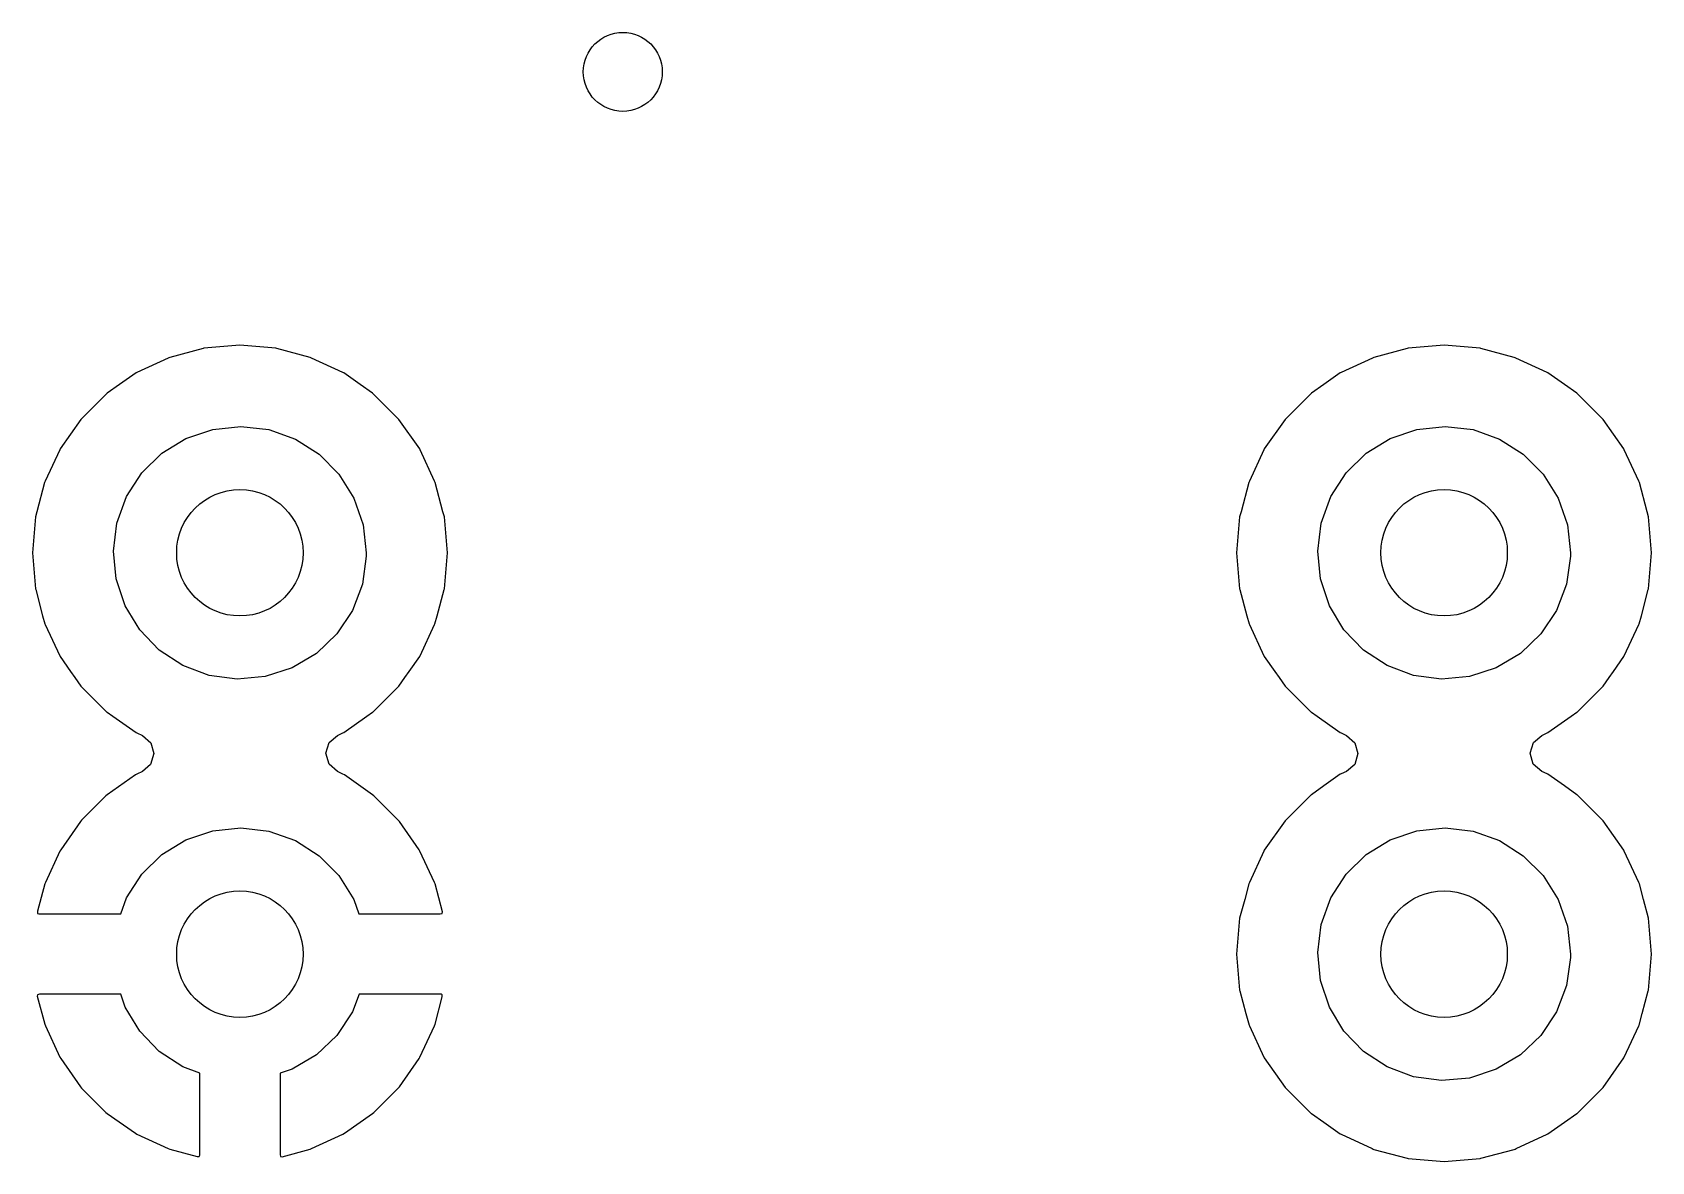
# Model space of a CAD drawing. Extents: x 41 to 172, y -238 to -26.
# Drawn here: x 107.39 to 117.64, y -138.98 to -131.83 of the extents above; entities that cross this region are included whole.
import ezdxf

# ---------------------------------------------------------------- set-up
doc = ezdxf.new("R2010")
doc.units = 0
doc.layers.add('BLACK', color=7, linetype='CONTINUOUS')

msp = doc.modelspace()

# ---------------------------------------------------------------- linework, layer by layer
at = {"layer": 'BLACK', "linetype": 'CONTINUOUS'}
for p, q in [((108.702, -133.81), (108.474, -133.829)), ((108.93, -133.829), (108.702, -133.81)), ((116.322, -133.81), (116.094, -133.829)), ((116.55, -133.829), (116.322, -133.81)), ((108.248, -133.891), (108.05, -133.983)), ((108.253, -133.889), (108.248, -133.891)), ((108.248, -133.891), (108.248, -133.891)), ((108.258, -133.887), (108.253, -133.889)), ((108.469, -133.831), (108.258, -133.887)), ((108.258, -133.887), (108.258, -133.887)), ((108.474, -133.829), (108.469, -133.831)), ((108.469, -133.831), (108.469, -133.831)), ((108.935, -133.831), (108.93, -133.829)), ((109.146, -133.887), (108.935, -133.831)), ((108.935, -133.831), (108.935, -133.831)), ((109.151, -133.889), (109.146, -133.887)), ((109.146, -133.887), (109.146, -133.887)), ((109.156, -133.891), (109.151, -133.889)), ((109.354, -133.983), (109.156, -133.891)), ((109.156, -133.891), (109.156, -133.891)), ((115.868, -133.891), (115.67, -133.983)), ((115.873, -133.889), (115.868, -133.891)), ((115.868, -133.891), (115.868, -133.891)), ((115.878, -133.887), (115.873, -133.889)), ((116.089, -133.831), (115.878, -133.887)), ((115.878, -133.887), (115.878, -133.887)), ((116.094, -133.829), (116.089, -133.831)), ((116.089, -133.831), (116.089, -133.831)), ((116.555, -133.831), (116.55, -133.829)), ((116.766, -133.887), (116.555, -133.831)), ((116.555, -133.831), (116.555, -133.831)), ((116.771, -133.889), (116.766, -133.887)), ((116.766, -133.887), (116.766, -133.887)), ((116.776, -133.891), (116.771, -133.889)), ((116.974, -133.983), (116.776, -133.891)), ((116.776, -133.891), (116.776, -133.891)), ((108.045, -133.985), (107.94, -134.059)), ((108.05, -133.983), (108.045, -133.985)), ((108.05, -133.983), (108.05, -133.983)), ((109.359, -133.985), (109.354, -133.983)), ((109.354, -133.983), (109.354, -133.983)), ((109.464, -134.059), (109.359, -133.985)), ((115.665, -133.985), (115.56, -134.059)), ((115.67, -133.983), (115.665, -133.985)), ((115.67, -133.983), (115.67, -133.983)), ((116.979, -133.985), (116.974, -133.983)), ((116.974, -133.983), (116.974, -133.983)), ((117.084, -134.059), (116.979, -133.985)), ((107.858, -134.117), (107.696, -134.279)), ((107.862, -134.114), (107.858, -134.117)), ((107.94, -134.059), (107.862, -134.114)), ((107.862, -134.114), (107.862, -134.114)), ((109.542, -134.114), (109.464, -134.059)), ((109.546, -134.117), (109.542, -134.114)), ((109.542, -134.114), (109.542, -134.114)), ((109.708, -134.279), (109.546, -134.117)), ((115.478, -134.117), (115.316, -134.279)), ((115.482, -134.114), (115.478, -134.117)), ((115.56, -134.059), (115.482, -134.114)), ((115.482, -134.114), (115.482, -134.114)), ((117.162, -134.114), (117.084, -134.059)), ((117.166, -134.117), (117.162, -134.114)), ((117.162, -134.114), (117.162, -134.114)), ((117.328, -134.279), (117.166, -134.117)), ((107.696, -134.279), (107.564, -134.466)), ((108.53, -134.342), (108.708, -134.323)), ((108.708, -134.323), (108.885, -134.344)), ((109.84, -134.466), (109.708, -134.279)), ((115.316, -134.279), (115.184, -134.466)), ((116.15, -134.342), (116.328, -134.323)), ((116.328, -134.323), (116.505, -134.344)), ((117.46, -134.466), (117.328, -134.279)), ((108.209, -134.493), (108.361, -134.399)), ((108.361, -134.399), (108.53, -134.342)), ((108.885, -134.344), (109.053, -134.404)), ((109.053, -134.404), (109.203, -134.5)), ((115.829, -134.493), (115.981, -134.399)), ((115.981, -134.399), (116.15, -134.342)), ((116.505, -134.344), (116.673, -134.404)), ((116.673, -134.404), (116.823, -134.5)), ((107.562, -134.471), (107.47, -134.669)), ((107.564, -134.466), (107.562, -134.471)), ((107.562, -134.471), (107.562, -134.471)), ((108.082, -134.617), (108.209, -134.493)), ((109.203, -134.5), (109.329, -134.626)), ((109.842, -134.471), (109.84, -134.466)), ((109.934, -134.669), (109.842, -134.471)), ((109.842, -134.471), (109.842, -134.471)), ((115.182, -134.471), (115.09, -134.669)), ((115.184, -134.466), (115.182, -134.471)), ((115.182, -134.471), (115.182, -134.471)), ((115.702, -134.617), (115.829, -134.493)), ((116.823, -134.5), (116.949, -134.626)), ((117.462, -134.471), (117.46, -134.466)), ((117.554, -134.669), (117.462, -134.471)), ((117.462, -134.471), (117.462, -134.471)), ((107.985, -134.767), (108.082, -134.617)), ((109.329, -134.626), (109.423, -134.777)), ((115.605, -134.767), (115.702, -134.617)), ((116.949, -134.626), (117.043, -134.777)), ((107.466, -134.679), (107.417, -134.863)), ((107.468, -134.674), (107.466, -134.679)), ((107.466, -134.679), (107.466, -134.679)), ((107.47, -134.669), (107.468, -134.674)), ((109.936, -134.674), (109.934, -134.669)), ((109.938, -134.679), (109.936, -134.674)), ((109.987, -134.863), (109.938, -134.679)), ((109.938, -134.679), (109.938, -134.679)), ((115.086, -134.679), (115.037, -134.863)), ((115.088, -134.674), (115.086, -134.679)), ((115.086, -134.679), (115.086, -134.679)), ((115.09, -134.669), (115.088, -134.674)), ((117.556, -134.674), (117.554, -134.669)), ((117.558, -134.679), (117.556, -134.674)), ((117.607, -134.863), (117.558, -134.679)), ((117.558, -134.679), (117.558, -134.679)), ((107.924, -134.935), (107.985, -134.767)), ((109.423, -134.777), (109.482, -134.946)), ((115.544, -134.935), (115.605, -134.767)), ((117.043, -134.777), (117.102, -134.946)), ((107.408, -134.895), (107.389, -135.123)), ((107.417, -134.863), (107.408, -134.895)), ((107.902, -135.112), (107.924, -134.935)), ((109.996, -134.895), (109.987, -134.863)), ((110.015, -135.123), (109.996, -134.895)), ((115.028, -134.895), (115.009, -135.123)), ((115.037, -134.863), (115.028, -134.895)), ((115.522, -135.112), (115.544, -134.935)), ((117.616, -134.895), (117.607, -134.863)), ((117.635, -135.123), (117.616, -134.895)), ((109.482, -134.946), (109.502, -135.123)), ((117.102, -134.946), (117.122, -135.123)), ((107.389, -135.123), (107.408, -135.351)), ((107.919, -135.289), (107.902, -135.112)), ((109.502, -135.123), (109.502, -135.145)), ((109.996, -135.351), (110.015, -135.123)), ((115.009, -135.123), (115.028, -135.351)), ((115.539, -135.289), (115.522, -135.112)), ((117.122, -135.123), (117.122, -135.145)), ((117.616, -135.351), (117.635, -135.123)), ((109.502, -135.145), (109.477, -135.322)), ((117.122, -135.145), (117.097, -135.322)), ((107.976, -135.459), (107.919, -135.289)), ((109.477, -135.322), (109.414, -135.489)), ((115.596, -135.459), (115.539, -135.289)), ((117.097, -135.322), (117.034, -135.489)), ((107.408, -135.351), (107.41, -135.356)), ((107.41, -135.356), (107.41, -135.356)), ((107.41, -135.356), (107.454, -135.522)), ((109.95, -135.522), (109.994, -135.356)), ((109.994, -135.356), (109.996, -135.351)), ((109.994, -135.356), (109.994, -135.356)), ((115.028, -135.351), (115.03, -135.356)), ((115.03, -135.356), (115.03, -135.356)), ((115.03, -135.356), (115.074, -135.522)), ((117.57, -135.522), (117.614, -135.356)), ((117.614, -135.356), (117.616, -135.351)), ((117.614, -135.356), (117.614, -135.356)), ((107.454, -135.522), (107.468, -135.572)), ((108.068, -135.611), (107.976, -135.459)), ((109.414, -135.489), (109.315, -135.637)), ((109.936, -135.572), (109.95, -135.522)), ((115.074, -135.522), (115.088, -135.572)), ((115.688, -135.611), (115.596, -135.459)), ((117.034, -135.489), (116.935, -135.637)), ((117.556, -135.572), (117.57, -135.522)), ((107.468, -135.572), (107.47, -135.577)), ((107.47, -135.577), (107.47, -135.577)), ((107.47, -135.577), (107.562, -135.775)), ((108.192, -135.739), (108.068, -135.611)), ((109.315, -135.637), (109.186, -135.76)), ((109.842, -135.775), (109.934, -135.577)), ((109.934, -135.577), (109.936, -135.572)), ((109.934, -135.577), (109.934, -135.577)), ((115.088, -135.572), (115.09, -135.577)), ((115.09, -135.577), (115.09, -135.577)), ((115.09, -135.577), (115.182, -135.775)), ((115.812, -135.739), (115.688, -135.611)), ((116.935, -135.637), (116.806, -135.76)), ((117.462, -135.775), (117.554, -135.577)), ((117.554, -135.577), (117.556, -135.572)), ((117.554, -135.577), (117.554, -135.577)), ((108.341, -135.837), (108.192, -135.739)), ((115.961, -135.837), (115.812, -135.739)), ((107.562, -135.775), (107.562, -135.775)), ((107.562, -135.775), (107.564, -135.78)), ((107.564, -135.78), (107.631, -135.875)), ((108.508, -135.899), (108.341, -135.837)), ((109.032, -135.852), (108.863, -135.907)), ((109.186, -135.76), (109.032, -135.852)), ((109.773, -135.875), (109.84, -135.78)), ((109.84, -135.78), (109.842, -135.775)), ((109.842, -135.775), (109.842, -135.775)), ((115.182, -135.775), (115.182, -135.775)), ((115.182, -135.775), (115.184, -135.78)), ((115.184, -135.78), (115.251, -135.875)), ((116.128, -135.899), (115.961, -135.837)), ((116.652, -135.852), (116.483, -135.907)), ((116.806, -135.76), (116.652, -135.852)), ((117.393, -135.875), (117.46, -135.78)), ((117.46, -135.78), (117.462, -135.775)), ((117.462, -135.775), (117.462, -135.775)), ((107.631, -135.875), (107.658, -135.913)), ((107.658, -135.913), (107.696, -135.967)), ((108.685, -135.923), (108.508, -135.899)), ((108.863, -135.907), (108.685, -135.923)), ((109.708, -135.967), (109.746, -135.913)), ((109.746, -135.913), (109.773, -135.875)), ((115.251, -135.875), (115.278, -135.913)), ((115.278, -135.913), (115.316, -135.967)), ((116.305, -135.923), (116.128, -135.899)), ((116.483, -135.907), (116.305, -135.923)), ((117.328, -135.967), (117.366, -135.913)), ((117.366, -135.913), (117.393, -135.875)), ((107.696, -135.967), (107.858, -136.129)), ((109.546, -136.129), (109.708, -135.967)), ((115.316, -135.967), (115.478, -136.129)), ((117.166, -136.129), (117.328, -135.967)), ((107.858, -136.129), (107.862, -136.132)), ((107.862, -136.132), (107.862, -136.132)), ((107.862, -136.132), (107.899, -136.158)), ((107.899, -136.158), (108.045, -136.261)), ((109.359, -136.261), (109.505, -136.158)), ((109.505, -136.158), (109.542, -136.132)), ((109.542, -136.132), (109.546, -136.129)), ((109.542, -136.132), (109.542, -136.132)), ((115.478, -136.129), (115.482, -136.132)), ((115.482, -136.132), (115.482, -136.132)), ((115.482, -136.132), (115.519, -136.158)), ((115.519, -136.158), (115.665, -136.261)), ((116.979, -136.261), (117.125, -136.158)), ((117.125, -136.158), (117.162, -136.132)), ((117.162, -136.132), (117.166, -136.129)), ((117.162, -136.132), (117.162, -136.132)), ((108.045, -136.261), (108.05, -136.263)), ((108.05, -136.263), (108.05, -136.263)), ((108.05, -136.263), (108.085, -136.279)), ((109.319, -136.279), (109.354, -136.263)), ((109.354, -136.263), (109.359, -136.261)), ((109.354, -136.263), (109.354, -136.263)), ((115.665, -136.261), (115.67, -136.263)), ((115.67, -136.263), (115.67, -136.263)), ((115.67, -136.263), (115.704, -136.279)), ((116.94, -136.279), (116.974, -136.263)), ((116.974, -136.263), (116.979, -136.261)), ((116.974, -136.263), (116.974, -136.263)), ((108.085, -136.279), (108.138, -136.326)), ((108.138, -136.326), (108.158, -136.394)), ((109.246, -136.392), (109.267, -136.324)), ((109.267, -136.324), (109.319, -136.279)), ((115.704, -136.279), (115.758, -136.326)), ((115.758, -136.326), (115.777, -136.394)), ((116.867, -136.392), (116.887, -136.324)), ((116.887, -136.324), (116.94, -136.279)), ((108.137, -136.462), (108.085, -136.507)), ((108.158, -136.394), (108.137, -136.462)), ((109.266, -136.461), (109.246, -136.392)), ((109.319, -136.507), (109.266, -136.461)), ((115.757, -136.462), (115.704, -136.507)), ((115.777, -136.394), (115.757, -136.462)), ((116.886, -136.46), (116.867, -136.392)), ((116.94, -136.507), (116.886, -136.46)), ((108.041, -136.529), (107.863, -136.654)), ((108.05, -136.524), (108.041, -136.529)), ((108.085, -136.507), (108.05, -136.524)), ((109.354, -136.524), (109.319, -136.507)), ((109.363, -136.529), (109.354, -136.524)), ((109.541, -136.654), (109.363, -136.529)), ((115.665, -136.525), (115.56, -136.599)), ((115.67, -136.523), (115.665, -136.525)), ((115.704, -136.507), (115.67, -136.523)), ((115.67, -136.523), (115.67, -136.523)), ((116.974, -136.523), (116.94, -136.507)), ((116.979, -136.525), (116.974, -136.523)), ((116.974, -136.523), (116.974, -136.523)), ((117.084, -136.599), (116.979, -136.525)), ((107.854, -136.661), (107.7, -136.815)), ((107.863, -136.654), (107.854, -136.661)), ((109.55, -136.661), (109.541, -136.654)), ((109.704, -136.815), (109.55, -136.661)), ((115.478, -136.657), (115.316, -136.819)), ((115.482, -136.654), (115.478, -136.657)), ((115.56, -136.599), (115.482, -136.654)), ((115.482, -136.654), (115.482, -136.654)), ((117.162, -136.654), (117.084, -136.599)), ((117.166, -136.657), (117.162, -136.654)), ((117.162, -136.654), (117.162, -136.654)), ((117.328, -136.819), (117.166, -136.657)), ((107.693, -136.824), (107.568, -137.002)), ((107.7, -136.815), (107.693, -136.824)), ((108.361, -136.939), (108.53, -136.882)), ((108.53, -136.882), (108.708, -136.863)), ((108.708, -136.863), (108.885, -136.884)), ((108.885, -136.884), (109.053, -136.944)), ((109.711, -136.824), (109.704, -136.815)), ((109.836, -137.002), (109.711, -136.824)), ((115.316, -136.819), (115.184, -137.006)), ((115.981, -136.939), (116.15, -136.882)), ((116.15, -136.882), (116.328, -136.863)), ((116.328, -136.863), (116.505, -136.884)), ((116.505, -136.884), (116.673, -136.944)), ((117.46, -137.006), (117.328, -136.819)), ((108.209, -137.033), (108.361, -136.939)), ((109.053, -136.944), (109.203, -137.04)), ((115.829, -137.033), (115.981, -136.939)), ((116.673, -136.944), (116.823, -137.04)), ((107.563, -137.011), (107.471, -137.209)), ((107.568, -137.002), (107.563, -137.011)), ((108.082, -137.157), (108.209, -137.033)), ((109.203, -137.04), (109.329, -137.166)), ((109.841, -137.011), (109.836, -137.002)), ((109.933, -137.209), (109.841, -137.011)), ((115.182, -137.011), (115.09, -137.209)), ((115.184, -137.006), (115.182, -137.011)), ((115.182, -137.011), (115.182, -137.011)), ((115.702, -137.157), (115.829, -137.033)), ((116.823, -137.04), (116.949, -137.166)), ((117.462, -137.011), (117.46, -137.006)), ((117.554, -137.209), (117.462, -137.011)), ((117.462, -137.011), (117.462, -137.011)), ((107.985, -137.307), (108.082, -137.157)), ((109.329, -137.166), (109.423, -137.317)), ((115.605, -137.307), (115.702, -137.157)), ((116.949, -137.166), (117.043, -137.317)), ((107.467, -137.219), (107.421, -137.392)), ((107.471, -137.209), (107.467, -137.219)), ((109.937, -137.219), (109.933, -137.209)), ((109.985, -137.396), (109.937, -137.219)), ((115.086, -137.219), (115.06, -137.318)), ((115.088, -137.214), (115.086, -137.219)), ((115.086, -137.219), (115.086, -137.219)), ((115.09, -137.209), (115.088, -137.214)), ((117.556, -137.214), (117.554, -137.209)), ((117.558, -137.219), (117.556, -137.214)), ((117.584, -137.318), (117.558, -137.219)), ((117.558, -137.219), (117.558, -137.219)), ((107.421, -137.392), (107.421, -137.406)), ((107.948, -137.409), (107.985, -137.307)), ((109.423, -137.317), (109.455, -137.409)), ((109.983, -137.405), (109.985, -137.396)), ((115.06, -137.318), (115.028, -137.435)), ((115.544, -137.475), (115.605, -137.307)), ((117.043, -137.317), (117.102, -137.486)), ((117.616, -137.435), (117.584, -137.318)), ((107.421, -137.406), (107.429, -137.409)), ((107.429, -137.409), (107.948, -137.409)), ((109.455, -137.409), (109.97, -137.409)), ((109.97, -137.409), (109.983, -137.405)), ((115.028, -137.435), (115.009, -137.663)), ((115.522, -137.652), (115.544, -137.475)), ((117.102, -137.486), (117.122, -137.663)), ((117.635, -137.663), (117.616, -137.435)), ((115.009, -137.663), (115.028, -137.891)), ((115.539, -137.829), (115.522, -137.652)), ((117.122, -137.685), (117.097, -137.862)), ((117.122, -137.663), (117.122, -137.685)), ((117.616, -137.891), (117.635, -137.663)), ((115.028, -137.891), (115.03, -137.896)), ((115.03, -137.896), (115.03, -137.896)), ((115.03, -137.896), (115.068, -138.038)), ((115.596, -137.999), (115.539, -137.829)), ((117.097, -137.862), (117.034, -138.029)), ((117.576, -138.038), (117.614, -137.896)), ((117.614, -137.896), (117.616, -137.891)), ((117.614, -137.896), (117.614, -137.896)), ((107.421, -137.921), (107.419, -137.93)), ((107.419, -137.93), (107.467, -138.107)), ((107.434, -137.917), (107.421, -137.921)), ((107.949, -137.917), (107.434, -137.917)), ((107.976, -137.999), (107.949, -137.917)), ((108.068, -138.151), (107.976, -137.999)), ((109.456, -137.917), (109.414, -138.029)), ((109.975, -137.917), (109.456, -137.917)), ((109.937, -138.107), (109.983, -137.934)), ((109.983, -137.92), (109.975, -137.917)), ((109.983, -137.934), (109.983, -137.92)), ((115.688, -138.151), (115.596, -137.999)), ((107.467, -138.107), (107.471, -138.117)), ((109.414, -138.029), (109.315, -138.177)), ((109.933, -138.117), (109.937, -138.107)), ((115.068, -138.038), (115.088, -138.112)), ((115.088, -138.112), (115.09, -138.117)), ((117.034, -138.029), (116.935, -138.177)), ((117.554, -138.117), (117.556, -138.112)), ((117.556, -138.112), (117.576, -138.038)), ((107.471, -138.117), (107.563, -138.315)), ((108.192, -138.279), (108.068, -138.151)), ((109.315, -138.177), (109.186, -138.3)), ((109.841, -138.315), (109.933, -138.117)), ((115.09, -138.117), (115.09, -138.117)), ((115.09, -138.117), (115.182, -138.315)), ((115.812, -138.279), (115.688, -138.151)), ((116.935, -138.177), (116.806, -138.3)), ((117.462, -138.315), (117.554, -138.117)), ((117.554, -138.117), (117.554, -138.117)), ((107.563, -138.315), (107.568, -138.324)), ((108.341, -138.377), (108.192, -138.279)), ((109.186, -138.3), (109.032, -138.392)), ((109.836, -138.324), (109.841, -138.315)), ((115.182, -138.315), (115.182, -138.315)), ((115.182, -138.315), (115.184, -138.32)), ((115.184, -138.32), (115.316, -138.507)), ((115.961, -138.377), (115.812, -138.279)), ((116.806, -138.3), (116.652, -138.392)), ((117.328, -138.507), (117.46, -138.32)), ((117.46, -138.32), (117.462, -138.315)), ((117.462, -138.315), (117.462, -138.315)), ((107.568, -138.324), (107.693, -138.502)), ((108.448, -138.417), (108.341, -138.377)), ((108.448, -138.936), (108.448, -138.417)), ((109.032, -138.392), (108.956, -138.416)), ((108.956, -138.416), (108.956, -138.931)), ((109.711, -138.502), (109.836, -138.324)), ((116.128, -138.439), (115.961, -138.377)), ((116.652, -138.392), (116.483, -138.447)), ((107.693, -138.502), (107.7, -138.511)), ((107.7, -138.511), (107.854, -138.665)), ((109.55, -138.665), (109.704, -138.511)), ((109.704, -138.511), (109.711, -138.502)), ((115.316, -138.507), (115.478, -138.669)), ((116.305, -138.463), (116.128, -138.439)), ((116.483, -138.447), (116.305, -138.463)), ((117.166, -138.669), (117.328, -138.507)), ((107.854, -138.665), (107.863, -138.672)), ((107.863, -138.672), (108.041, -138.797)), ((109.363, -138.797), (109.541, -138.672)), ((109.541, -138.672), (109.55, -138.665)), ((115.478, -138.669), (115.482, -138.672)), ((115.482, -138.672), (115.482, -138.672)), ((115.482, -138.672), (115.56, -138.727)), ((115.56, -138.727), (115.665, -138.801)), ((116.979, -138.801), (117.084, -138.727)), ((117.084, -138.727), (117.162, -138.672)), ((117.162, -138.672), (117.166, -138.669)), ((117.162, -138.672), (117.162, -138.672)), ((108.041, -138.797), (108.05, -138.802)), ((108.05, -138.802), (108.248, -138.894)), ((109.156, -138.894), (109.354, -138.802)), ((109.354, -138.802), (109.363, -138.797)), ((115.665, -138.801), (115.67, -138.803)), ((115.67, -138.803), (115.67, -138.803)), ((115.67, -138.803), (115.867, -138.894)), ((116.777, -138.894), (116.974, -138.803)), ((116.974, -138.803), (116.979, -138.801)), ((116.974, -138.803), (116.974, -138.803)), ((108.248, -138.894), (108.258, -138.898)), ((108.258, -138.898), (108.431, -138.944)), ((108.956, -138.931), (108.96, -138.944)), ((108.969, -138.946), (109.146, -138.898)), ((109.146, -138.898), (109.156, -138.894)), ((115.867, -138.894), (115.873, -138.897)), ((115.873, -138.897), (115.878, -138.899)), ((115.878, -138.899), (115.878, -138.899)), ((115.878, -138.899), (116.089, -138.955)), ((116.555, -138.955), (116.766, -138.899)), ((116.766, -138.899), (116.771, -138.897)), ((116.766, -138.899), (116.766, -138.899)), ((116.771, -138.897), (116.777, -138.894)), ((108.431, -138.944), (108.445, -138.944)), ((108.445, -138.944), (108.448, -138.936)), ((108.96, -138.944), (108.969, -138.946)), ((116.089, -138.955), (116.089, -138.955)), ((116.089, -138.955), (116.094, -138.957)), ((116.094, -138.957), (116.322, -138.976)), ((116.322, -138.976), (116.55, -138.957)), ((116.55, -138.957), (116.555, -138.955)), ((116.555, -138.955), (116.555, -138.955))]:
    msp.add_line(p, q, dxfattribs=at)
at = {"layer": 'BLACK'}
for centre, radius in [((111.125, -132.08), 0.25), ((108.702, -135.123), 0.4), ((116.322, -135.123), 0.4), ((108.702, -137.663), 0.4), ((116.322, -137.663), 0.4)]:
    msp.add_circle(centre, radius, dxfattribs=at)

doc.saveas('drawing.dxf')
